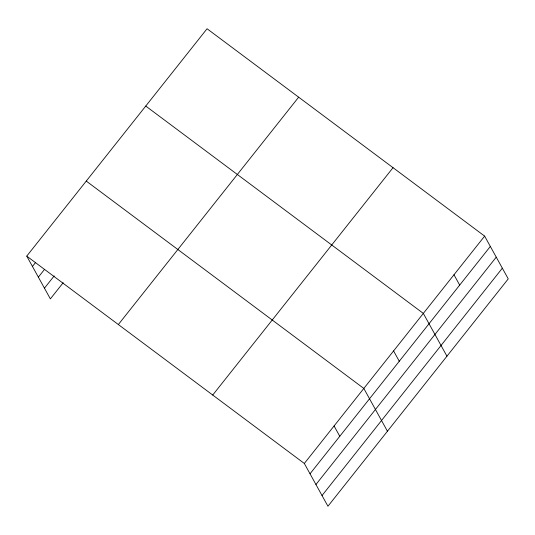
<?xml version="1.0" encoding="UTF-8"?>
<svg xmlns="http://www.w3.org/2000/svg" width="535" height="535" viewBox="0 0 535 535"><rect width="100%" height="100%" fill="white"/><g stroke="black" fill="none" stroke-linecap="round" stroke-linejoin="round"><path stroke-width="0.8" d="M26.75 256.111L207.058 28.75L484.636 236.109L508.25 278.889L327.942 506.25L304.328 463.47L26.75 256.111L50.364 298.891L63.19 282.721M32.454 266.437L35.531 262.558M38.359 277.15L44.519 269.386M44.452 288.178L54.202 275.893M118.349 324.538L298.657 97.183M212.723 395.044L393.038 167.682M304.328 463.47L484.636 236.109M310.026 473.796L490.334 246.441M315.938 484.509L496.246 257.148M322.03 495.537L502.338 268.182M145.754 106.057L423.332 313.416L446.946 356.19M86.255 181.084L363.827 388.443L387.44 431.217M453.981 274.763L459.685 285.088M393.579 350.927L399.284 361.259M334.074 425.954L339.778 436.286"/></g></svg>
